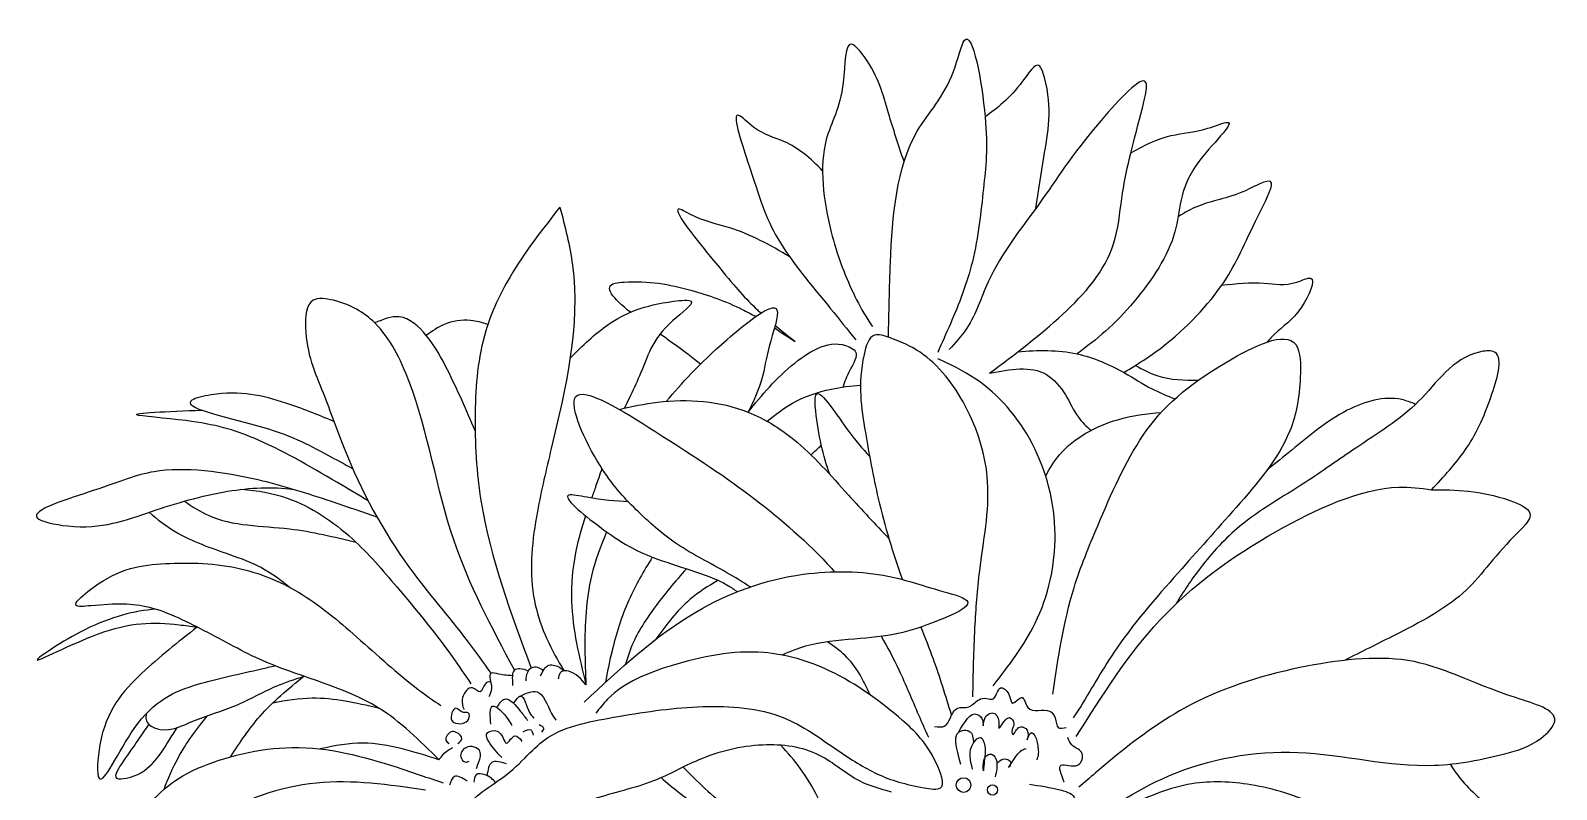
# Model space of a CAD drawing. Header units: millimetres. Extents: x 2133.42 to 2134.8, y 649.95 to 651.52.
# Drawn here: x 2133.4186 to 2133.8073, y 650.3705 to 650.5639 of the extents above; entities that cross this region are included whole.
import ezdxf

# ---------------------------------------------------------------- set-up
doc = ezdxf.new("R2010")
doc.units = ezdxf.units.MM
doc.layers.add('Flor', color=210, linetype='Continuous')
doc.layers.add('Hojas', color=74, linetype='Continuous')

msp = doc.modelspace()

# ---------------------------------------------------------------- linework, layer by layer
at = {"layer": 'Flor'}
for centre, radius in [((2133.65625, 650.37167), 0.00186), ((2133.66362, 650.37041), 0.0013)]:
    msp.add_circle(centre, radius, dxfattribs=at)
for points, knots in [([(2133.54135, 650.39951), (2133.54031, 650.39957), (2133.53856, 650.39973), (2133.53465, 650.4008), (2133.53659, 650.39658), (2133.53569, 650.39482), (2133.53536, 650.39417)], [0.000469584, 0.000469584, 0.000469584, 0.000469584, 0.002350393, 0.003494057, 0.005628858, 0.006868938, 0.006868938, 0.006868938, 0.006868938]), ([(2133.54536, 650.40069), (2133.5447, 650.40099), (2133.54358, 650.40136), (2133.54142, 650.40115), (2133.54128, 650.39891), (2133.54138, 650.39763), (2133.54142, 650.39703)], [0.000608123, 0.000608123, 0.000608123, 0.000608123, 0.00181938, 0.002571902, 0.003756084, 0.004810826, 0.004810826, 0.004810826, 0.004810826]), ([(2133.54922, 650.40089), (2133.54879, 650.4012), (2133.54786, 650.40174), (2133.54608, 650.40173), (2133.54491, 650.40019), (2133.5448, 650.39896), (2133.54474, 650.39824)], [0.000546912, 0.000546912, 0.000546912, 0.000546912, 0.001430441, 0.002347087, 0.003181366, 0.004378994, 0.004378994, 0.004378994, 0.004378994]), ([(2133.53581, 650.39799), (2133.53524, 650.398), (2133.53403, 650.39763), (2133.53343, 650.39432), (2133.53072, 650.39771), (2133.52851, 650.39449), (2133.52851, 650.39237), (2133.52883, 650.3914), (2133.52897, 650.39095)], [0.001014122, 0.001014122, 0.001014122, 0.001014122, 0.001931405, 0.003253844, 0.004449851, 0.006434759, 0.00734791, 0.008118666, 0.008118666, 0.008118666, 0.008118666]), ([(2133.53709, 650.37232), (2133.53639, 650.37316), (2133.53499, 650.37439), (2133.53174, 650.37483), (2133.53162, 650.37315), (2133.53156, 650.37238)], [0.001160122, 0.001160122, 0.001160122, 0.001160122, 0.002980109, 0.004257361, 0.00536145, 0.00536145, 0.00536145, 0.00536145])]:
    msp.add_open_spline(points, degree=3, knots=knots, dxfattribs=at)
for points in [[(2133.54854, 650.39949), (2133.55065, 650.4022), (2133.55216, 650.40216), (2133.55455, 650.40078)], [(2133.56009, 650.39719), (2133.55562, 650.40065), (2133.55376, 650.40052), (2133.55311, 650.39914), (2133.55303, 650.39863)], [(2133.54306, 650.39421), (2133.54766, 650.39542), (2133.55134, 650.38991), (2133.55241, 650.38822)], [(2133.64888, 650.38659), (2133.65152, 650.38673), (2133.65281, 650.3886), (2133.65477, 650.39127), (2133.65758, 650.39158), (2133.66013, 650.39341), (2133.66222, 650.39372), (2133.66361, 650.39354), (2133.66566, 650.3964), (2133.66776, 650.39484), (2133.66883, 650.39256), (2133.67101, 650.39399), (2133.67262, 650.39145), (2133.67819, 650.39051), (2133.67958, 650.38878), (2133.68043, 650.38628), (2133.68243, 650.38637)], [(2133.52857, 650.38738), (2133.53026, 650.38853), (2133.53011, 650.39006), (2133.52888, 650.39014), (2133.52697, 650.39129), (2133.52589, 650.38815), (2133.52842, 650.3873)], [(2133.53586, 650.38715), (2133.53624, 650.39174), (2133.5403, 650.38838), (2133.54122, 650.38685)], [(2133.53739, 650.3914), (2133.53938, 650.39358), (2133.54344, 650.39044), (2133.5452, 650.38815)], [(2133.54166, 650.39252), (2133.54337, 650.39435), (2133.54574, 650.39014), (2133.54681, 650.38868)], [(2133.65505, 650.38519), (2133.65974, 650.38968), (2133.66113, 650.38801), (2133.66123, 650.38672), (2133.66178, 650.38884), (2133.66419, 650.38986), (2133.66484, 650.38921), (2133.66521, 650.38653), (2133.66521, 650.38635), (2133.66688, 650.3882), (2133.66799, 650.38884), (2133.6691, 650.38736), (2133.66854, 650.38524), (2133.66873, 650.38459), (2133.67021, 650.38625), (2133.6716, 650.38635), (2133.67271, 650.3844), (2133.67243, 650.3832), (2133.67354, 650.38505), (2133.67438, 650.38422), (2133.67493, 650.38283), (2133.67521, 650.38135), (2133.6753, 650.37968), (2133.67493, 650.37811)], [(2133.52743, 650.38225), (2133.5285, 650.38348), (2133.52704, 650.38508), (2133.52582, 650.38524), (2133.52444, 650.38309), (2133.5252, 650.38218)], [(2133.53869, 650.37866), (2133.53532, 650.38279), (2133.53478, 650.38463), (2133.53677, 650.38554), (2133.539, 650.38363), (2133.53984, 650.38233), (2133.54091, 650.38332), (2133.54199, 650.38417), (2133.54367, 650.38294), (2133.54375, 650.38279)], [(2133.54413, 650.38524), (2133.54605, 650.38577), (2133.54666, 650.3844)], [(2133.54819, 650.38708), (2133.54927, 650.38616), (2133.54873, 650.38516)], [(2133.65559, 650.37691), (2133.65595, 650.38559), (2133.65773, 650.38535), (2133.65881, 650.38238)], [(2133.65857, 650.37572), (2133.65881, 650.38238), (2133.66059, 650.3838), (2133.66166, 650.38166), (2133.66154, 650.37774), (2133.6613, 650.37525)], [(2133.68191, 650.37239), (2133.6811, 650.3767), (2133.68541, 650.37679), (2133.68649, 650.37966), (2133.68388, 650.3819), (2133.68281, 650.38378)], [(2133.52265, 650.3781), (2133.52497, 650.38057), (2133.5262, 650.38126)], [(2133.53225, 650.3759), (2133.53279, 650.37758), (2133.5331, 650.38026), (2133.53164, 650.38133), (2133.52949, 650.38118), (2133.52819, 650.37888), (2133.52949, 650.37751), (2133.53034, 650.37774)], [(2133.6613, 650.37525), (2133.6626, 650.37945), (2133.66359, 650.37945), (2133.66461, 650.37789), (2133.66432, 650.37379)], [(2133.66474, 650.37714), (2133.66659, 650.37831), (2133.66831, 650.37731), (2133.66779, 650.37619), (2133.6696, 650.37892), (2133.67161, 650.3808), (2133.67221, 650.381)], [(2133.53984, 650.37705), (2133.53609, 650.37743), (2133.53489, 650.3741)], [(2133.5298, 650.37268), (2133.52658, 650.37383), (2133.52536, 650.37161)], [(2133.67302, 650.37186), (2133.68119, 650.37033), (2133.6846, 650.36818), (2133.68362, 650.36531), (2133.68074, 650.36486), (2133.67769, 650.35948), (2133.67634, 650.35652), (2133.67266, 650.35733), (2133.67042, 650.36029)]]:
    msp.add_spline(points, degree=3, dxfattribs=at)
at = {"layer": 'Hojas'}
for points, knots in [([(2133.63715, 650.48574), (2133.63724, 650.49197), (2133.63761, 650.50965), (2133.63961, 650.53562), (2133.65313, 650.54864), (2133.65759, 650.5694), (2133.66309, 650.53897), (2133.66136, 650.52438), (2133.65943, 650.50524), (2133.65413, 650.49185), (2133.65076, 650.48431), (2133.64968, 650.48188)], [0.00537307, 0.00537307, 0.00537307, 0.00537307, 0.01589046, 0.03482527, 0.04469802, 0.04942055, 0.06063352, 0.07081671, 0.08128377, 0.09059748, 0.09502859, 0.09502859, 0.09502859, 0.09502859]), ([(2133.64111, 650.5305), (2133.6397, 650.53471), (2133.6367, 650.54383), (2133.63432, 650.55338), (2133.62588, 650.56358), (2133.62642, 650.54626), (2133.61878, 650.53508), (2133.62128, 650.51423), (2133.6267, 650.49962), (2133.63082, 650.49177), (2133.63267, 650.48906), (2133.63308, 650.48845)], [0.00230867, 0.00230867, 0.00230867, 0.00230867, 0.00955811, 0.0182146, 0.02074606, 0.02631155, 0.034702, 0.04784742, 0.05704041, 0.06128741, 0.06250962, 0.06250962, 0.06250962, 0.06250962]), ([(2133.67467, 650.51858), (2133.67531, 650.52304), (2133.677, 650.53405), (2133.67925, 650.5449), (2133.67528, 650.55699), (2133.66919, 650.54728), (2133.6648, 650.54412), (2133.66175, 650.54193)], [0.00639899, 0.00639899, 0.00639899, 0.00639899, 0.0138363, 0.0251387, 0.02699545, 0.03018226, 0.03749423, 0.03749423, 0.03749423, 0.03749423]), ([(2133.62035, 650.52818), (2133.61736, 650.53128), (2133.61204, 650.53585), (2133.604, 650.53755), (2133.59609, 650.54594), (2133.6037, 650.52354), (2133.6073, 650.51116), (2133.61999, 650.49606), (2133.6267, 650.48771), (2133.62881, 650.4851)], [0.00376029, 0.00376029, 0.00376029, 0.00376029, 0.01069394, 0.01547349, 0.01818763, 0.02491665, 0.03655975, 0.0489672, 0.0546324, 0.0546324, 0.0546324, 0.0546324]), ([(2133.69886, 650.53271), (2133.70225, 650.53472), (2133.70847, 650.53765), (2133.71647, 650.53795), (2133.72809, 650.54277), (2133.71049, 650.52684), (2133.71223, 650.51213), (2133.70201, 650.497), (2133.69289, 650.48736), (2133.68764, 650.48338), (2133.68518, 650.48152)], [0.00619608, 0.00619608, 0.00619608, 0.00619608, 0.01266154, 0.01793279, 0.0208351, 0.02809297, 0.03821676, 0.04968538, 0.05550614, 0.06062337, 0.06062337, 0.06062337, 0.06062337]), ([(2133.69709, 650.47677), (2133.70084, 650.47901), (2133.71083, 650.48544), (2133.72432, 650.50035), (2133.72879, 650.51221), (2133.73705, 650.52792), (2133.72514, 650.52112), (2133.71788, 650.52044), (2133.71261, 650.51754), (2133.71088, 650.51643)], [0.00338109, 0.00338109, 0.00338109, 0.00338109, 0.01070464, 0.02319699, 0.03395015, 0.03825435, 0.04205143, 0.04904346, 0.05246026, 0.05246026, 0.05246026, 0.05246026]), ([(2133.612, 650.50622), (2133.60703, 650.50924), (2133.59882, 650.51369), (2133.5893, 650.51539), (2133.57933, 650.52139), (2133.59576, 650.50138), (2133.60085, 650.49538), (2133.60436, 650.49218), (2133.60466, 650.49191)], [0.00351529, 0.00351529, 0.00351529, 0.00351529, 0.0130088, 0.01901615, 0.0202681, 0.03006983, 0.03805204, 0.03879405, 0.03879405, 0.03879405, 0.03879405]), ([(2133.55347, 650.51892), (2133.55473, 650.51401), (2133.55994, 650.49383), (2133.5536, 650.46715), (2133.54705, 650.43984), (2133.54486, 650.42067), (2133.5505, 650.40729), (2133.55413, 650.40145), (2133.55455, 650.40078)], [0, 0, 0, 0, 0.00839085, 0.03454218, 0.04367253, 0.05565006, 0.06577127, 0.06709265, 0.06709265, 0.06709265, 0.06709265]), ([(2133.57142, 650.49212), (2133.56705, 650.49561), (2133.56375, 650.49927), (2133.57523, 650.50035), (2133.58579, 650.49847), (2133.59695, 650.49447), (2133.6022, 650.49166), (2133.60333, 650.49102)], [0.01206374, 0.01206374, 0.01206374, 0.01206374, 0.01872974, 0.0200199, 0.0295425, 0.03730007, 0.0394554, 0.0394554, 0.0394554, 0.0394554]), ([(2133.72199, 650.49898), (2133.72569, 650.49949), (2133.73206, 650.49997), (2133.73918, 650.49861), (2133.74702, 650.5025), (2133.74183, 650.49089), (2133.73694, 650.48827), (2133.73424, 650.48527), (2133.73363, 650.48455)], [0.0045732, 0.0045732, 0.0045732, 0.0045732, 0.01071814, 0.01530015, 0.01733262, 0.02165512, 0.02702195, 0.02859026, 0.02859026, 0.02859026, 0.02859026]), ([(2133.55606, 650.48042), (2133.5592, 650.48366), (2133.56666, 650.4906), (2133.576, 650.49439), (2133.58963, 650.49566), (2133.57701, 650.48676), (2133.57546, 650.47906), (2133.57154, 650.47129), (2133.57029, 650.46851), (2133.56993, 650.46767)], [0.0053886, 0.0053886, 0.0053886, 0.0053886, 0.01273183, 0.02260089, 0.0250831, 0.02889328, 0.03798299, 0.04150135, 0.04301029, 0.04301029, 0.04301029, 0.04301029]), ([(2133.58063, 650.46945), (2133.58439, 650.47395), (2133.59173, 650.4821), (2133.61196, 650.49827), (2133.60623, 650.48309), (2133.60528, 650.47493), (2133.60282, 650.46951), (2133.60139, 650.46668)], [0.00255611, 0.00255611, 0.00255611, 0.00255611, 0.01426387, 0.0225374, 0.02783472, 0.03255711, 0.0377118, 0.0377118, 0.0377118, 0.0377118]), ([(2133.53186, 650.4619), (2133.52963, 650.46719), (2133.52595, 650.47556), (2133.52048, 650.48579), (2133.5133, 650.49234), (2133.50842, 650.49029), (2133.50631, 650.4894)], [0.00465679, 0.00465679, 0.00465679, 0.00465679, 0.01416174, 0.01988682, 0.0245396, 0.02810596, 0.02810596, 0.02810596, 0.02810596]), ([(2133.5351, 650.48898), (2133.53367, 650.4895), (2133.53004, 650.49045), (2133.52419, 650.48967), (2133.52089, 650.48727), (2133.51943, 650.4862)], [0.003226713, 0.003226713, 0.003226713, 0.003226713, 0.005761547, 0.009514487, 0.012508663, 0.012508663, 0.012508663, 0.012508663]), ([(2133.58927, 650.47889), (2133.58729, 650.48048), (2133.58435, 650.48275), (2133.58, 650.48582), (2133.57898, 650.48655)], [0.002375062, 0.002375062, 0.002375062, 0.002375062, 0.007146736, 0.008562894, 0.008562894, 0.008562894, 0.008562894]), ([(2133.60139, 650.46668), (2133.6049, 650.47097), (2133.61133, 650.47884), (2133.6231, 650.48588), (2133.63, 650.48164), (2133.62701, 650.47738), (2133.62595, 650.47439), (2133.62557, 650.47308)], [0, 0, 0, 0, 0.00958917, 0.01759588, 0.01866789, 0.0215475, 0.02393134, 0.02393134, 0.02393134, 0.02393134]), ([(2133.65863, 650.3941), (2133.65875, 650.39999), (2133.65898, 650.41073), (2133.66032, 650.42896), (2133.66424, 650.44814), (2133.65818, 650.46796), (2133.64806, 650.48122), (2133.63924, 650.48507), (2133.63251, 650.48733), (2133.62899, 650.4754), (2133.631, 650.46269), (2133.63452, 650.44306), (2133.63827, 650.43076), (2133.64069, 650.42402)], [0, 0, 0, 0, 0.00981183, 0.01789093, 0.03052719, 0.04173554, 0.05166193, 0.05650642, 0.05861919, 0.06174709, 0.07277071, 0.08228736, 0.09424749, 0.09424749, 0.09424749, 0.09424749]), ([(2133.67008, 650.48205), (2133.67521, 650.4825), (2133.6846, 650.48266), (2133.696, 650.47773), (2133.70366, 650.47267), (2133.70812, 650.47082), (2133.71011, 650.47007)], [0.00397486, 0.00397486, 0.00397486, 0.00397486, 0.01242071, 0.0196303, 0.02416638, 0.02769851, 0.02769851, 0.02769851, 0.02769851]), ([(2133.77546, 650.4469), (2133.77865, 650.45021), (2133.78508, 650.45749), (2133.78995, 650.46756), (2133.79445, 650.48295), (2133.78122, 650.48133), (2133.77318, 650.46812), (2133.75718, 650.45853), (2133.74225, 650.44764), (2133.72747, 650.43946), (2133.71702, 650.42812), (2133.71228, 650.421), (2133.71039, 650.41783)], [0.0052321, 0.0052321, 0.0052321, 0.0052321, 0.01271641, 0.02160597, 0.02762184, 0.02954341, 0.04064415, 0.0517382, 0.06039903, 0.0714989, 0.07962768, 0.0857831, 0.0857831, 0.0857831, 0.0857831]), ([(2133.66286, 650.47659), (2133.66813, 650.4776), (2133.67597, 650.4791), (2133.68248, 650.47134), (2133.68484, 650.46565), (2133.68753, 650.46305), (2133.68874, 650.46204)], [0, 0, 0, 0, 0.00806971, 0.01200837, 0.01566221, 0.01827121, 0.01827121, 0.01827121, 0.01827121]), ([(2133.70004, 650.47858), (2133.70189, 650.47752), (2133.70691, 650.47498), (2133.71254, 650.47473), (2133.71614, 650.47485)], [0.001655128, 0.001655128, 0.001655128, 0.001655128, 0.00515602, 0.011030971, 0.011030971, 0.011030971, 0.011030971]), ([(2133.60189, 650.42213), (2133.59996, 650.4234), (2133.59389, 650.4272), (2133.58328, 650.43226), (2133.57222, 650.44211), (2133.56305, 650.45226), (2133.55085, 650.4788), (2133.58395, 650.45786), (2133.60134, 650.44657), (2133.61696, 650.43324), (2133.62319, 650.42627), (2133.62343, 650.42599)], [0.02581766, 0.02581766, 0.02581766, 0.02581766, 0.02968582, 0.03782954, 0.04538949, 0.05345204, 0.06377279, 0.07601409, 0.09309926, 0.10777085, 0.10837529, 0.10837529, 0.10837529, 0.10837529]), ([(2133.60625, 650.46434), (2133.60828, 650.46604), (2133.61317, 650.46974), (2133.62152, 650.47268), (2133.6275, 650.47336), (2133.63001, 650.47358)], [0.00275526, 0.00275526, 0.00275526, 0.00275526, 0.00714703, 0.0129834, 0.0171801, 0.0171801, 0.0171801, 0.0171801]), ([(2133.6222, 650.45081), (2133.62055, 650.45553), (2133.61888, 650.46205), (2133.61803, 650.47517), (2133.62597, 650.46267), (2133.63059, 650.45727), (2133.63232, 650.45547)], [0.00665314, 0.00665314, 0.00665314, 0.00665314, 0.01532833, 0.01754882, 0.02398473, 0.02842304, 0.02842304, 0.02842304, 0.02842304]), ([(2133.49589, 650.46429), (2133.49178, 650.46601), (2133.48176, 650.46999), (2133.47048, 650.4726), (2133.45338, 650.46856), (2133.48124, 650.46288), (2133.49066, 650.45769), (2133.49846, 650.45351), (2133.50065, 650.45233)], [0.00345112, 0.00345112, 0.00345112, 0.00345112, 0.01080158, 0.02140527, 0.02424381, 0.03404411, 0.04501629, 0.04910454, 0.04910454, 0.04910454, 0.04910454]), ([(2133.56861, 650.46736), (2133.57181, 650.46813), (2133.5826, 650.47043), (2133.5989, 650.46919), (2133.61518, 650.45899), (2133.62579, 650.44666), (2133.63379, 650.4381), (2133.63726, 650.43444)], [0.00219411, 0.00219411, 0.00219411, 0.00219411, 0.00767815, 0.02059398, 0.02803596, 0.03914836, 0.04755761, 0.04755761, 0.04755761, 0.04755761]), ([(2133.77134, 650.46864), (2133.7702, 650.46917), (2133.76469, 650.47127), (2133.75213, 650.46747), (2133.74234, 650.45888), (2133.73571, 650.45363), (2133.73362, 650.452)], [0.00226811, 0.00226811, 0.00226811, 0.00226811, 0.00435338, 0.01219935, 0.02189055, 0.02631103, 0.02631103, 0.02631103, 0.02631103]), ([(2133.50462, 650.44407), (2133.50198, 650.44565), (2133.49249, 650.45132), (2133.47688, 650.46033), (2133.46222, 650.46453), (2133.43791, 650.46622), (2133.45345, 650.46683), (2133.46229, 650.46718)], [0.0032591, 0.0032591, 0.0032591, 0.0032591, 0.00840909, 0.02165994, 0.03160302, 0.03862348, 0.04787476, 0.04787476, 0.04787476, 0.04787476]), ([(2133.67718, 650.4504), (2133.67818, 650.45237), (2133.68236, 650.45901), (2133.69348, 650.46506), (2133.70288, 650.46631), (2133.70661, 650.46661)], [0.00567609, 0.00567609, 0.00567609, 0.00567609, 0.00937302, 0.01893206, 0.02517105, 0.02517105, 0.02517105, 0.02517105]), ([(2133.50687, 650.43992), (2133.50301, 650.44126), (2133.49301, 650.44469), (2133.4749, 650.45052), (2133.45197, 650.45359), (2133.43755, 650.44726), (2133.41387, 650.44037), (2133.43467, 650.4359), (2133.44838, 650.44131), (2133.46788, 650.44708), (2133.48025, 650.44776), (2133.48563, 650.44697)], [0.00597873, 0.00597873, 0.00597873, 0.00597873, 0.01278113, 0.02362333, 0.03838801, 0.04728084, 0.05621978, 0.06069574, 0.07273366, 0.08386926, 0.09342889, 0.09342889, 0.09342889, 0.09342889]), ([(2133.56415, 650.45233), (2133.56361, 650.45076), (2133.56274, 650.44825), (2133.56186, 650.44573), (2133.56153, 650.44479)], [0.052122012, 0.052122012, 0.052122012, 0.052122012, 0.054905041, 0.056566682, 0.056566682, 0.056566682, 0.056566682]), ([(2133.47239, 650.44701), (2133.47638, 650.44672), (2133.48665, 650.44502), (2133.50052, 650.43555), (2133.51322, 650.42068), (2133.52344, 650.40839), (2133.52923, 650.39978), (2133.53081, 650.39742)], [0.00748476, 0.00748476, 0.00748476, 0.00748476, 0.01412071, 0.02500692, 0.03427627, 0.04682878, 0.05156883, 0.05156883, 0.05156883, 0.05156883]), ([(2133.5709, 650.4438), (2133.56771, 650.44395), (2133.56267, 650.44444), (2133.55174, 650.44675), (2133.56707, 650.43441), (2133.57481, 650.43022), (2133.58691, 650.4264), (2133.59428, 650.42395), (2133.59784, 650.4215), (2133.59862, 650.42091)], [0.00539173, 0.00539173, 0.00539173, 0.00539173, 0.01086491, 0.01339409, 0.01958474, 0.02836271, 0.03396995, 0.03963541, 0.04126835, 0.04126835, 0.04126835, 0.04126835]), ([(2133.68498, 650.38404), (2133.69156, 650.39447), (2133.70485, 650.41557), (2133.73334, 650.43617), (2133.76063, 650.44875), (2133.77256, 650.44733), (2133.77546, 650.4469)], [0, 0, 0, 0, 0.02025526, 0.04096624, 0.05941734, 0.06468302, 0.06468302, 0.06468302, 0.06468302]), ([(2133.77546, 650.4469), (2133.78162, 650.44687), (2133.78963, 650.44685), (2133.803, 650.44107), (2133.79193, 650.43118), (2133.78491, 650.41955), (2133.76797, 650.41077), (2133.75755, 650.40556), (2133.75326, 650.40343)], [0, 0, 0, 0, 0.01119544, 0.01456237, 0.01848849, 0.02937171, 0.04054425, 0.04850514, 0.04850514, 0.04850514, 0.04850514]), ([(2133.45787, 650.444), (2133.4598, 650.44261), (2133.46764, 650.43752), (2133.48362, 650.43792), (2133.49596, 650.43489), (2133.50153, 650.43352)], [0.00195635, 0.00195635, 0.00195635, 0.00195635, 0.00586838, 0.01753626, 0.02713839, 0.02713839, 0.02713839, 0.02713839]), ([(2133.44882, 650.44115), (2133.45094, 650.43935), (2133.45709, 650.43457), (2133.4674, 650.43116), (2133.47775, 650.42736), (2133.4825, 650.42389), (2133.4848, 650.42194)], [0.00281164, 0.00281164, 0.00281164, 0.00281164, 0.0074163, 0.01581089, 0.02065486, 0.02567153, 0.02567153, 0.02567153, 0.02567153]), ([(2133.55999, 650.44025), (2133.55903, 650.43732), (2133.55696, 650.43022), (2133.55565, 650.41551), (2133.55838, 650.40424), (2133.56009, 650.39719)], [0.05922703, 0.05922703, 0.05922703, 0.05922703, 0.06436053, 0.07152856, 0.08352651, 0.08352651, 0.08352651, 0.08352651]), ([(2133.56534, 650.43619), (2133.56381, 650.4325), (2133.56024, 650.42294), (2133.55963, 650.40948), (2133.55997, 650.40023), (2133.56009, 650.39719)], [0.00273797, 0.00273797, 0.00273797, 0.00273797, 0.00934999, 0.01974147, 0.02481135, 0.02481135, 0.02481135, 0.02481135]), ([(2133.55964, 650.39282), (2133.56865, 650.40121), (2133.5848, 650.41626), (2133.61237, 650.42658), (2133.63572, 650.42609), (2133.64692, 650.422), (2133.66122, 650.4183), (2133.64791, 650.41272), (2133.63997, 650.40994), (2133.62792, 650.40876), (2133.61788, 650.40802), (2133.612, 650.40564), (2133.61001, 650.40477)], [0, 0, 0, 0, 0.02030023, 0.03638727, 0.04837454, 0.05644742, 0.0603029, 0.0652177, 0.0711813, 0.07743033, 0.08440608, 0.08799239, 0.08799239, 0.08799239, 0.08799239]), ([(2133.57699, 650.42973), (2133.57482, 650.42617), (2133.57037, 650.41855), (2133.56694, 650.40756), (2133.56553, 650.40043), (2133.56508, 650.39786)], [0.0013125, 0.0013125, 0.0013125, 0.0013125, 0.00824552, 0.01598861, 0.02034428, 0.02034428, 0.02034428, 0.02034428]), ([(2133.58566, 650.42678), (2133.58281, 650.42353), (2133.57749, 650.41725), (2133.57218, 650.40893), (2133.57056, 650.40384), (2133.57019, 650.40244)], [0.00234368, 0.00234368, 0.00234368, 0.00234368, 0.009549, 0.01607615, 0.01851212, 0.01851212, 0.01851212, 0.01851212]), ([(2133.59376, 650.42384), (2133.5912, 650.42238), (2133.58506, 650.41835), (2133.58048, 650.41254), (2133.57792, 650.40881)], [0.00501565, 0.00501565, 0.00501565, 0.00501565, 0.00989973, 0.01735026, 0.01735026, 0.01735026, 0.01735026]), ([(2133.4504, 650.41648), (2133.44509, 650.41595), (2133.43475, 650.4137), (2133.41281, 650.39905), (2133.43968, 650.4133), (2133.45117, 650.41323), (2133.45951, 650.41212), (2133.46108, 650.4119)], [0.00447155, 0.00447155, 0.00447155, 0.00447155, 0.01426824, 0.02225699, 0.03155421, 0.04315978, 0.04580902, 0.04580902, 0.04580902, 0.04580902]), ([(2133.46108, 650.4119), (2133.4562, 650.40806), (2133.44566, 650.39979), (2133.43614, 650.38862), (2133.43511, 650.36688), (2133.446, 650.39148), (2133.45961, 650.39748), (2133.47316, 650.40024), (2133.47974, 650.4018), (2133.48086, 650.40207)], [0, 0, 0, 0, 0.01016634, 0.02192442, 0.02668172, 0.03529299, 0.0462682, 0.05553605, 0.05746643, 0.05746643, 0.05746643, 0.05746643]), ([(2133.64539, 650.41191), (2133.64645, 650.40924), (2133.64933, 650.40193), (2133.65164, 650.39443), (2133.6531, 650.38968)], [0.10147089, 0.10147089, 0.10147089, 0.10147089, 0.10626605, 0.11454573, 0.11454573, 0.11454573, 0.11454573]), ([(2133.63244, 650.39466), (2133.63081, 650.39841), (2133.62801, 650.40361), (2133.62319, 650.40706), (2133.6216, 650.40816)], [0.002620756, 0.002620756, 0.002620756, 0.002620756, 0.009243047, 0.012434548, 0.012434548, 0.012434548, 0.012434548]), ([(2133.63529, 650.40956), (2133.63692, 650.40677), (2133.64034, 650.40024), (2133.64392, 650.39145), (2133.64646, 650.38576), (2133.6473, 650.38387)], [0.11958613, 0.11958613, 0.11958613, 0.11958613, 0.12497603, 0.13191987, 0.13536756, 0.13536756, 0.13536756, 0.13536756]), ([(2133.4481, 650.38986), (2133.44789, 650.38878), (2133.44816, 650.387), (2133.45362, 650.38481), (2133.46088, 650.38872), (2133.47098, 650.39142), (2133.47987, 650.39664), (2133.48588, 650.3986), (2133.48825, 650.39938)], [0.00316365, 0.00316365, 0.00316365, 0.00316365, 0.00507577, 0.00682757, 0.01160702, 0.01806588, 0.02441327, 0.02857953, 0.02857953, 0.02857953, 0.02857953]), ([(2133.46966, 650.37891), (2133.47191, 650.38253), (2133.47714, 650.39021), (2133.48426, 650.39622), (2133.48825, 650.39938)], [0.00361902, 0.00361902, 0.00361902, 0.00361902, 0.01068153, 0.019104, 0.019104, 0.019104, 0.019104]), ([(2133.48034, 650.39259), (2133.48368, 650.39331), (2133.49259, 650.39468), (2133.50156, 650.39265), (2133.50716, 650.39138)], [0.00415008, 0.00415008, 0.00415008, 0.00415008, 0.00980487, 0.0192375, 0.0192375, 0.0192375, 0.0192375]), ([(2133.45265, 650.37057), (2133.45366, 650.37332), (2133.45653, 650.38002), (2133.4609, 650.3859), (2133.46371, 650.38934)], [0.00561887, 0.00561887, 0.00561887, 0.00561887, 0.0104929, 0.01783096, 0.01783096, 0.01783096, 0.01783096]), ([(2133.44874, 650.38715), (2133.44697, 650.38459), (2133.44447, 650.38097), (2133.43898, 650.37293), (2133.44824, 650.37384), (2133.452, 650.37998), (2133.45527, 650.38517), (2133.45598, 650.38629)], [0, 0, 0, 0, 0.00629694, 0.00891605, 0.01029548, 0.0182834, 0.02048991, 0.02048991, 0.02048991, 0.02048991]), ([(2133.52265, 650.3781), (2133.51623, 650.38018), (2133.50617, 650.38345), (2133.49608, 650.38176), (2133.49243, 650.38086)], [0, 0, 0, 0, 0.01096573, 0.01716775, 0.01716775, 0.01716775, 0.01716775]), ([(2133.58484, 650.37623), (2133.58848, 650.37256), (2133.59609, 650.36515), (2133.60946, 650.35707), (2133.61778, 650.35304), (2133.62631, 650.35208), (2133.62187, 650.36061), (2133.62035, 650.36709), (2133.615, 650.37583), (2133.61149, 650.37991), (2133.60974, 650.3818)], [0.00155601, 0.00155601, 0.00155601, 0.00155601, 0.01020755, 0.0193012, 0.02642558, 0.0279969, 0.0301769, 0.03748145, 0.04213804, 0.04643677, 0.04643677, 0.04643677, 0.04643677]), ([(2133.78018, 650.377), (2133.78102, 650.37568), (2133.78434, 650.3709), (2133.7894, 650.36703), (2133.79672, 650.35994), (2133.78731, 650.35803), (2133.77953, 650.35426), (2133.76528, 650.35933), (2133.75595, 650.3643), (2133.75084, 650.36702)], [0.00337273, 0.00337273, 0.00337273, 0.00337273, 0.00598839, 0.01326752, 0.01542658, 0.01926357, 0.02347947, 0.03165946, 0.04157947, 0.04157947, 0.04157947, 0.04157947]), ([(2133.57923, 650.37355), (2133.58066, 650.37229), (2133.585, 650.36866), (2133.59156, 650.36431), (2133.59702, 650.36384), (2133.59887, 650.36386)], [0.00355988, 0.00355988, 0.00355988, 0.00355988, 0.00673211, 0.01294369, 0.01604703, 0.01604703, 0.01604703, 0.01604703]), ([(2133.76759, 650.32902), (2133.77013, 650.32833), (2133.77789, 650.32583), (2133.78562, 650.32021), (2133.80376, 650.31808), (2133.78081, 650.33548), (2133.77138, 650.34955), (2133.74891, 650.36654), (2133.73051, 650.37224), (2133.71348, 650.37305), (2133.69871, 650.36678), (2133.68913, 650.36202), (2133.68464, 650.3598)], [0.005672, 0.005672, 0.005672, 0.005672, 0.01004688, 0.01965024, 0.02434729, 0.03026039, 0.04972582, 0.06370213, 0.07354157, 0.08190632, 0.09140781, 0.09979491, 0.09979491, 0.09979491, 0.09979491])]:
    msp.add_open_spline(points, degree=3, knots=knots, dxfattribs=at)
for points in [[(2133.66286, 650.47659), (2133.68153, 650.49161), (2133.69449, 650.50957), (2133.69657, 650.52114), (2133.7015, 650.54297), (2133.70271, 650.55064), (2133.69127, 650.54096), (2133.67553, 650.51978), (2133.66254, 650.49988), (2133.65709, 650.48805), (2133.65258, 650.48261)], [(2133.55347, 650.51892), (2133.54075, 650.50113), (2133.53458, 650.48735), (2133.53186, 650.46647), (2133.5334, 650.44376), (2133.54616, 650.40148)], [(2133.5419, 650.40098), (2133.52642, 650.43411), (2133.51495, 650.47469), (2133.50631, 650.4894), (2133.49582, 650.49516), (2133.49058, 650.49516), (2133.48866, 650.48822), (2133.49315, 650.47156), (2133.4985, 650.45746), (2133.51519, 650.42698), (2133.52983, 650.40843), (2133.53587, 650.40014)], [(2133.67897, 650.39484), (2133.6844, 650.42193), (2133.69043, 650.43773), (2133.70201, 650.46078), (2133.72344, 650.47953), (2133.74088, 650.48388), (2133.74202, 650.47555), (2133.73936, 650.46192), (2133.72571, 650.44241), (2133.71092, 650.42575), (2133.69454, 650.40543), (2133.68553, 650.39081), (2133.68422, 650.38875)], [(2133.66381, 650.39698), (2133.67452, 650.41292), (2133.67956, 650.43551), (2133.67371, 650.4587), (2133.65917, 650.47524), (2133.64968, 650.48028)], [(2133.52265, 650.3781), (2133.50716, 650.39138), (2133.47883, 650.4029), (2133.46379, 650.41049), (2133.44889, 650.41691), (2133.43399, 650.41734), (2133.43019, 650.41749), (2133.43326, 650.42099), (2133.45185, 650.42801), (2133.47108, 650.427), (2133.48684, 650.42079), (2133.50172, 650.40938), (2133.51748, 650.39596), (2133.52312, 650.39191)], [(2133.63788, 650.36989), (2133.62975, 650.37273), (2133.61958, 650.37923), (2133.60515, 650.38187), (2133.58868, 650.37801), (2133.5773, 650.37273), (2133.56205, 650.36806), (2133.559, 650.36701), (2133.54122, 650.36391), (2133.53247, 650.36419), (2133.53106, 650.36504), (2133.53854, 650.37335), (2133.55039, 650.38378), (2133.56831, 650.38914), (2133.5899, 650.39167), (2133.61036, 650.38885), (2133.62418, 650.38054), (2133.63434, 650.37448), (2133.64619, 650.37096), (2133.65043, 650.37096), (2133.6493, 650.3773), (2133.64069, 650.38815), (2133.62206, 650.4008), (2133.60537, 650.40541), (2133.58176, 650.40204), (2133.56561, 650.39353), (2133.56259, 650.38998)], [(2133.68464, 650.3598), (2133.70851, 650.37399), (2133.7414, 650.37998), (2133.77611, 650.37671), (2133.7941, 650.37962), (2133.80337, 650.38361), (2133.80682, 650.38797), (2133.79683, 650.39396), (2133.76939, 650.4034), (2133.74195, 650.40158), (2133.71251, 650.39124), (2133.69415, 650.37835), (2133.68561, 650.37109)], [(2133.51923, 650.37035), (2133.49143, 650.37218), (2133.46474, 650.36295), (2133.44935, 650.35033), (2133.43519, 650.33574), (2133.43355, 650.3344), (2133.44235, 650.35733), (2133.46128, 650.37595), (2133.48524, 650.38123), (2133.51197, 650.37619), (2133.52376, 650.37219)]]:
    msp.add_spline(points, degree=3, dxfattribs=at)
for points in [[(2133.6083, 650.48878), (2133.60994, 650.48742), (2133.61166, 650.48603), (2133.61339, 650.48464)], [(2133.60812, 650.48812), (2133.60989, 650.48698), (2133.61164, 650.48581), (2133.61339, 650.48464)], [(2133.61741, 650.45578), (2133.61828, 650.4566), (2133.61916, 650.45742), (2133.62003, 650.45824)]]:
    msp.add_open_spline(points, degree=3, dxfattribs=at)

doc.saveas('drawing.dxf')
